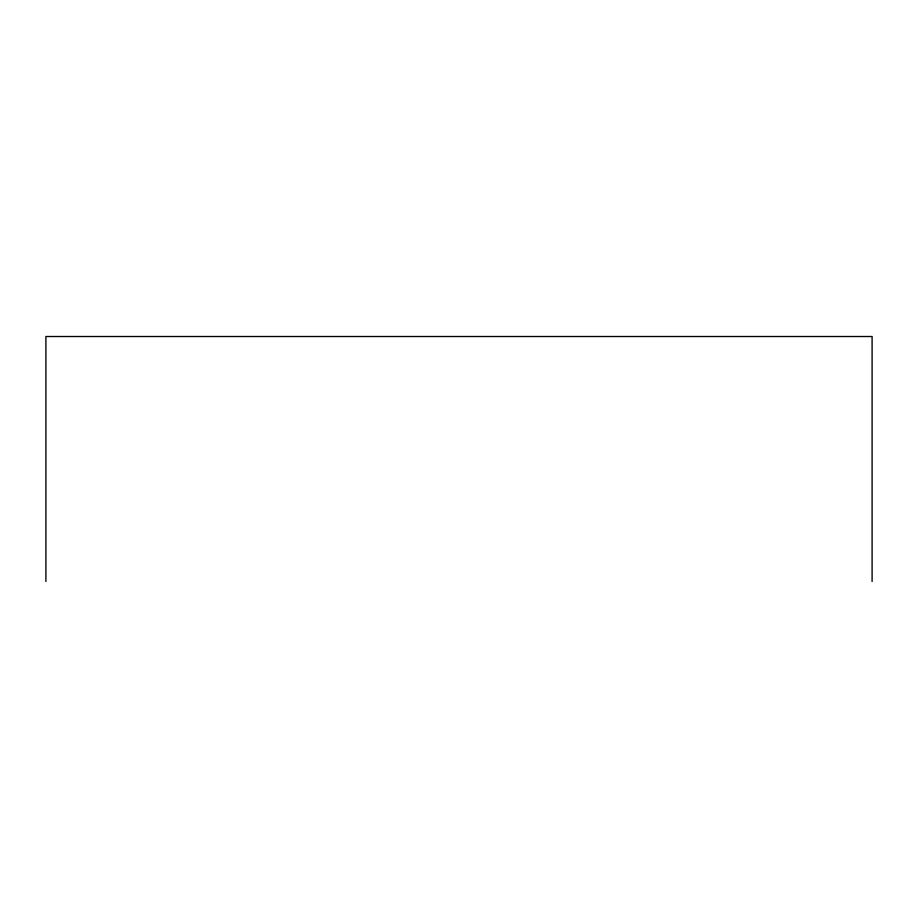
<?xml version="1.0" encoding="UTF-8"?>
<svg xmlns="http://www.w3.org/2000/svg" width="918" height="918" viewBox="0 0 918 918"><rect width="100%" height="100%" fill="white"/><g stroke="black" fill="none" stroke-linecap="round" stroke-linejoin="round"><path stroke-width="1.38" d="M872.1 581.484L872.1 336.516L45.9 336.516L45.9 581.484"/></g></svg>
